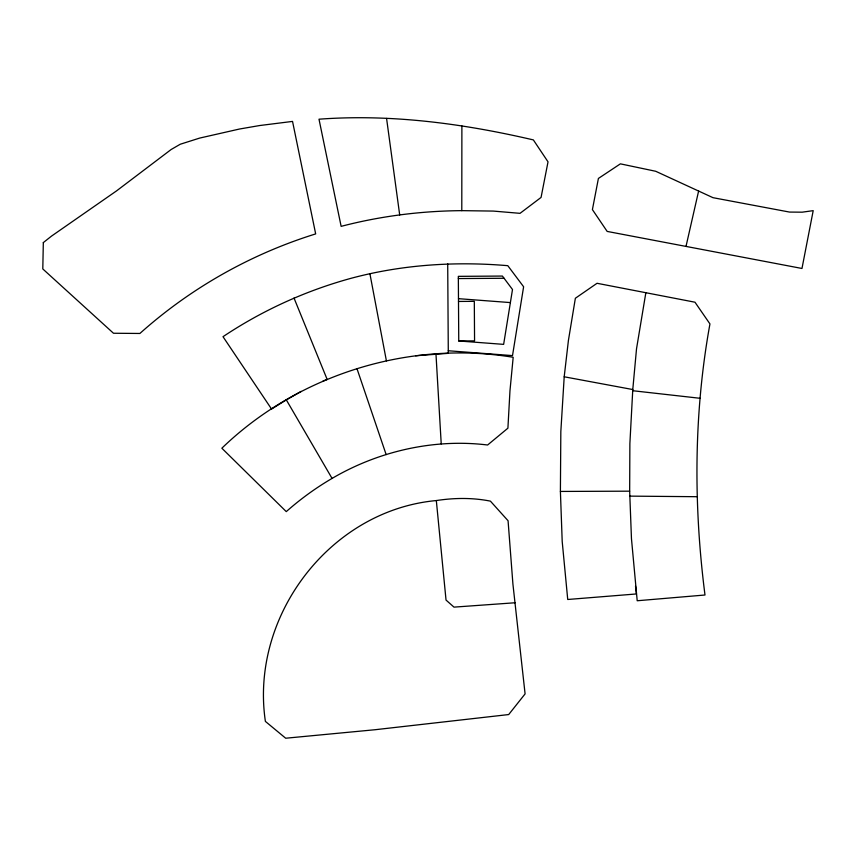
<?xml version="1.0" encoding="UTF-8"?>
<svg xmlns="http://www.w3.org/2000/svg" width="856" height="856" viewBox="0 0 856 856"><rect width="100%" height="100%" fill="white"/><g stroke="black" fill="none" stroke-linecap="round" stroke-linejoin="round"><path stroke-width="1.28" d="M461.791 210.651L493.302 211.079L520.031 213.337L541.067 197.426L548.022 161.848L533.363 139.913C463.289 123.564 391.031 113.848 318.999 119.198L341.137 226.359C380.46 216.076 421.152 210.951 461.791 210.651L461.887 125.95M629.663 491.173L629.877 443.633L632.777 389.544L564.2 376.79L568.416 340.421L575.371 298.252L597.039 283.283L694.976 302.211L709.945 323.921C693.702 413.234 693.446 505.094 704.991 595.006L637.206 600.752L631.461 538.659L629.663 491.173L560.402 491.44L560.83 431.606L564.2 376.79M645.852 292.72L636.522 348.809L632.67 390.711L700.133 398.297M686.009 246.389L698.614 191.049L655.707 171.275L620.386 163.849L598.408 178.444L592.405 209.602L607.161 231.42L801.976 268.474L813.2 210.651L802.179 212.181L789.532 212.074L712.995 197.683L698.614 191.049M332.064 478.418C378.427 451.187 434.088 438.422 487.61 445.002L507.908 428.182L509.962 390.871L513.183 357.294C408.858 340.078 297.899 374.735 221.854 448.212L286.268 511.62C300.403 499.091 315.757 487.941 332.064 478.418L286.321 399.88L271.555 409.05L223.009 336.686C262.311 310.428 305.774 290.666 351.356 278.221C402.288 264.6 455.36 261.208 507.801 265.681L523.615 286.76L512.509 355.604L448.276 350.757M286.321 399.88L301.13 391.395M323.001 381.059L327.163 379.433L294.015 298.049M436.325 500.557C329.785 510.379 249.759 616.47 265.392 721.405L285.69 738.225L374.971 729.74L508.699 714.557L525.092 693.895L512.915 584.049L508.068 520.737L490.413 501.135C472.565 497.571 454.258 497.818 436.325 500.557L446.03 600.067L453.99 607.129L515.023 602.763M415.609 355.764L448.298 353.335L447.709 263.787M458.356 278.564L504.066 278.275M458.495 301.451L474.31 301.344L474.566 340.87L458.752 340.977L458.335 276.349L502.408 276.06L512.498 289.51L503.638 344.369L458.752 340.977M629.877 496.127L697.191 496.705M458.484 298.669L510.379 302.585M357.005 368.733L386.152 454.59M369.91 273.749L386.409 360.879M386.57 118.417L399.699 214.974M635.516 586.05L636.415 593.957L567.731 599.489L562.199 541.452L560.402 491.44M435.961 353.86L441.225 443.89M43.324 242.59L42.8 268.945L113.484 333.252L139.892 333.466C190.578 288.098 250.733 254.114 315.671 233.902L292.538 121.413L259.7 125.532L239.562 129.01L199.716 138.073L180.263 144.236L171.147 149.511L116.544 190.888L51.499 236.117L43.324 242.59"/></g></svg>
